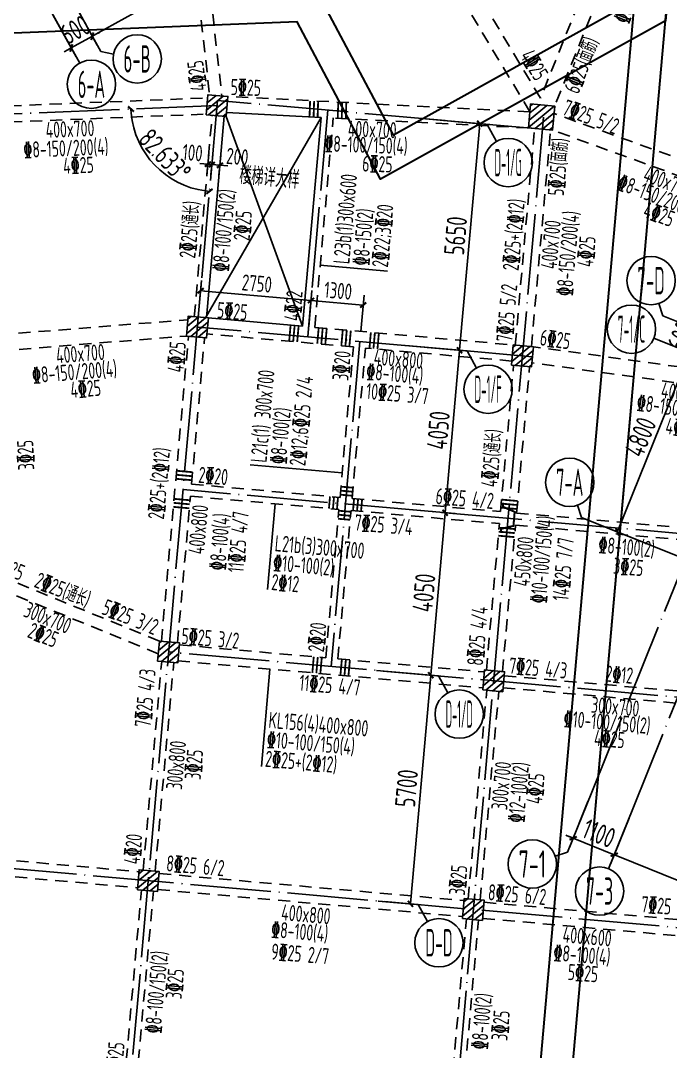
# Model space of a CAD drawing. Header units: millimetres. Extents: x 64473 to 386235, y 427387 to 703525.
# Drawn here: x 210368 to 226496, y 507170 to 532766 of the extents above; entities that cross this region are included whole.
import ezdxf
from ezdxf.enums import TextEntityAlignment as Align

# ---------------------------------------------------------------- set-up
doc = ezdxf.new("R2010")
doc.units = ezdxf.units.MM
doc.header["$LTSCALE"] = 100
doc.header["$PDMODE"] = 35
doc.header["$PDSIZE"] = 200
doc.linetypes.add('3', pattern=[5, 3, -2])
doc.linetypes.add('DOTE', pattern=[2.42, 2, -0.2, 0.02, -0.2])
for name, color, linetype in [('B-DIM', 1, 'Continuous'), ('B-TEXT', 7, 'Continuous'), ('B-开洞', 7, 'Continuous'), ('COLU', 7, 'Continuous'), ('h后浇带', 51, 'Continuous'), ('h斜线-柱', 7, 'Continuous'), ('L-AXIS', 3, 'Continuous'), ('L-dote', 253, 'DOTE'), ('L-吊筋', 1, 'Continuous'), ('L-箍筋', 1, 'Continuous'), ('垂直标注', 31, 'Continuous'), ('垂直钢筋', 27, 'Continuous'), ('梁', 4, 'Continuous'), ('梁虚线', 4, '3'), ('水平标注', 2, 'Continuous'), ('水平钢筋', 30, 'Continuous')]:
    doc.layers.add(name, color=color, linetype=linetype)
doc.styles.add('_TCH_AXIS', font='tssdeng.shx', dxfattribs={"width": 0.7, "bigfont": 'tssdchn.shx'})
doc.styles.add('COMPLEX', font='tssdeng.shx', dxfattribs={"width": 0.7, "bigfont": 'tssdchn.shx'})
doc.styles.get("Standard").update_dxf_attribs({"font": 'tssdeng.shx', "width": 0.7, "bigfont": 'tssdchn.shx'})
doc.styles.add('TSSD_Dimension', font='Tssdeng.shx', dxfattribs={"width": 0.7, "bigfont": 'tssdchn.shx'})
doc.dimstyles.new('TSSD_100_100', dxfattribs={"dimtxt": 300, "dimasz": 100, "dimexe": 100, "dimexo": 250, "dimgap": 100, "dimtad": 1, "dimdec": 0, "dimzin": 0, "dimdsep": 46, "dimtxsty": 'TSSD_Dimension', "dimblk": 'ARCHTICK', "dimcen": 0, "dimdle": 100, "dimclrt": 7, "dimadec": 0, "dimazin": 0, "dimtfac": 1, "dimtdec": 0, "dimtix": 1, "dimtmove": 2, "dimatfit": 3, "dimldrblk": 'ARCHTICK', "dimfxl": 1, "dimtolj": 1, "dimtzin": 0, "dimarcsym": 0})
doc.dimstyles.new('TSSD_100_100$0', dxfattribs={"dimtxt": 300, "dimasz": 100, "dimexe": 250, "dimexo": 250, "dimgap": 100, "dimtad": 1, "dimdec": 0, "dimzin": 0, "dimdsep": 46, "dimtxsty": 'TSSD_Dimension', "dimblk": '_tsdbk', "dimblk1": '_tsdbk', "dimblk2": '_tsdbk', "dimsah": 1, "dimcen": 0, "dimclrt": 7, "dimadec": 0, "dimazin": 0, "dimtfac": 1, "dimtdec": 0, "dimtix": 1, "dimtmove": 2, "dimatfit": 3, "dimldrblk": '_tsdbk', "dimfxl": 1, "dimtolj": 1, "dimtzin": 0, "dimarcsym": 0})
pattern_1 = [(39.931646, (-467527.32, -323147.44), (-81.517904, 97.384965), [])]

# ---------------------------------------------------------------- blocks, each defined once
blk = doc.blocks.new('_tsdbk')
blk.add_line((-1, 0), (0, 0))
at = {"const_width": 0.5}
blk.add_lwpolyline([(-0.7, -0.7), (0.7, 0.7)], dxfattribs=at)
blk = doc.blocks.new('*D7')
at = {"layer": 'B-DIM', "color": 0, "lineweight": -2}
for p, q in [((215036, 529442), (214993, 528952)), ((215136, 529433), (215092, 528943)), ((214915, 529210), (214816, 529219)), ((215015, 529201), (215114, 529192)), ((215214, 529183), (215314, 529174))]:
    blk.add_line(p, q, dxfattribs=at)
at = {"layer": 'Defpoints', "color": 0}
for p in [(215058, 529691), (215158, 529682), (215114, 529192)]:
    blk.add_point(p, dxfattribs=at)
at = {"layer": 'B-DIM', "color": 0, "lineweight": -2, "xscale": 100, "yscale": 100, "zscale": 100}
for p, rotation in [((215015, 529201), 354.9316457867173), ((215114, 529192), 174.9316457867174)]:
    blk.add_blockref('_tsdbk', p, dxfattribs=dict(at, rotation=rotation))
at = {"layer": 'B-DIM', "color": 7, "insert": (214636, 529485), "char_height": 400, "attachment_point": 5, "rotation": 354.9316, "style": 'TSSD_Dimension'}
blk.add_mtext('\\A1;100', dxfattribs=at)
blk = doc.blocks.new('*D8')
at = {"layer": 'B-DIM', "color": 0, "lineweight": -2}
for p, q in [((215136, 529433), (215092, 528943)), ((215335, 529416), (215292, 528925)), ((215015, 529201), (214915, 529210)), ((215114, 529192), (215314, 529174)), ((215413, 529165), (215513, 529157))]:
    blk.add_line(p, q, dxfattribs=at)
at = {"layer": 'Defpoints', "color": 0}
for p in [(215158, 529682), (215357, 529665), (215314, 529174)]:
    blk.add_point(p, dxfattribs=at)
at = {"layer": 'B-DIM', "color": 0, "lineweight": -2, "xscale": 100, "yscale": 100, "zscale": 100}
for p, rotation in [((215114, 529192), 354.9316457867173), ((215314, 529174), 174.9316457867174)]:
    blk.add_blockref('_tsdbk', p, dxfattribs=dict(at, rotation=rotation))
at = {"layer": 'B-DIM', "color": 7, "insert": (215748, 529387), "char_height": 400, "attachment_point": 5, "rotation": 354.9316, "style": 'TSSD_Dimension'}
blk.add_mtext('\\A1;200', dxfattribs=at)
blk = doc.blocks.new('*D9')
at = {"layer": 'B-DIM', "color": 0, "lineweight": -2}
for p, q in [((214779, 525405), (214859, 526309)), ((214936, 526051), (217476, 525826)), ((217518, 525162), (217598, 526066))]:
    blk.add_line(p, q, dxfattribs=at)
at = {"layer": 'Defpoints', "color": 0}
for p in [(217576, 525817), (214756, 525156), (217496, 524913)]:
    blk.add_point(p, dxfattribs=at)
at = {"layer": 'B-DIM', "color": 0, "lineweight": -2, "xscale": 100, "yscale": 100, "zscale": 100}
for p, rotation in [((214837, 526060), 174.9316457867104), ((217576, 525817), 354.9316457867104)]:
    blk.add_blockref('_tsdbk', p, dxfattribs=dict(at, rotation=rotation))
at = {"layer": 'B-DIM', "color": 7, "insert": (216233, 526237), "char_height": 400, "attachment_point": 5, "rotation": 354.9316, "style": 'TSSD_Dimension'}
blk.add_mtext('\\A1;2750', dxfattribs=at)
blk = doc.blocks.new('*D10')
at = {"layer": 'B-DIM', "color": 0, "lineweight": -2}
for p, q in [((217518, 525162), (217598, 526066)), ((217675, 525808), (218771, 525711)), ((218813, 525047), (218893, 525951))]:
    blk.add_line(p, q, dxfattribs=at)
at = {"layer": 'Defpoints', "color": 0}
for p in [(218871, 525702), (217496, 524913), (218791, 524798)]:
    blk.add_point(p, dxfattribs=at)
at = {"layer": 'B-DIM', "color": 0, "lineweight": -2, "xscale": 100, "yscale": 100, "zscale": 100}
for p, rotation in [((217576, 525817), 174.9316457867104), ((218871, 525702), 354.9316457867104)]:
    blk.add_blockref('_tsdbk', p, dxfattribs=dict(at, rotation=rotation))
at = {"layer": 'B-DIM', "color": 7, "insert": (218250, 526058), "char_height": 400, "attachment_point": 5, "rotation": 354.9316, "style": 'TSSD_Dimension'}
blk.add_mtext('\\A1;1300', dxfattribs=at)
blk = doc.blocks.new('*D73')
at = {"layer": 'Defpoints', "color": 0}
for p in [(215244, 535454), (215821, 534416), (211572, 533415)]:
    blk.add_point(p, dxfattribs=at)
at = {"layer": 'L-AXIS', "color": 0, "lineweight": -2}
for p, q in [((215366, 535236), (215942, 534198)), ((212236, 532426), (215733, 534368)), ((211694, 533197), (212270, 532159))]:
    blk.add_line(p, q, dxfattribs=at)
at = {"layer": 'L-AXIS', "color": 0, "lineweight": -2, "yscale": 100, "zscale": 100}
for p, xscale, rotation in [((215821, 534416), 99.99999999999999, 29.04537402752898), ((212149, 532377), 100, 209.045374027529)]:
    blk.add_blockref('_tsdbk', p, dxfattribs=dict(at, xscale=xscale, rotation=rotation))
at = {"layer": 'L-AXIS', "color": 7, "insert": (213815, 533703), "char_height": 500, "attachment_point": 5, "rotation": 29.0454, "style": 'TSSD_Dimension'}
blk.add_mtext('\\A1;4200', dxfattribs=at)
blk = doc.blocks.new('*D74')
at = {"layer": 'Defpoints', "color": 0}
for p in [(211572, 533415), (211048, 533124), (212149, 532377)]:
    blk.add_point(p, dxfattribs=at)
at = {"layer": 'L-AXIS', "color": 0, "lineweight": -2}
for p, q in [((211694, 533197), (212270, 532159)), ((211169, 532905), (211746, 531867)), ((212236, 532426), (212324, 532474)), ((211624, 532086), (212149, 532377)), ((211537, 532037), (211449, 531989))]:
    blk.add_line(p, q, dxfattribs=at)
at = {"layer": 'L-AXIS', "color": 0, "lineweight": -2, "xscale": 100, "yscale": 100, "zscale": 100}
for p, rotation in [((212149, 532377), 209.045374027529), ((211624, 532086), 29.04537402752898)]:
    blk.add_blockref('_tsdbk', p, dxfattribs=dict(at, rotation=rotation))
at = {"layer": 'L-AXIS', "color": 7, "insert": (211717, 532537), "char_height": 500, "attachment_point": 5, "rotation": 29.0454, "style": 'TSSD_Dimension'}
blk.add_mtext('\\A1;600', dxfattribs=at)
blk = doc.blocks.new('_AXISO')
blk.add_circle((0, 0), 0.5)
at = {"layer": 'B-TEXT', "style": 'COMPLEX', "width": 1.450893}
blk.add_attdef('A', text='', height=0.56, dxfattribs=at).set_placement((0.249375, -0.28), (0.749375, -0.28), align=Align.FIT)
blk = doc.blocks.new('*D128')
at = {"layer": 'Defpoints', "color": 0}
for p in [(219499, 516604), (220549, 516511), (218995, 510926)]:
    blk.add_point(p, dxfattribs=at)
at = {"layer": 'L-AXIS', "color": 0, "lineweight": -2}
for p, q in [((219748, 516582), (220798, 516489)), ((220054, 510932), (220540, 516411)), ((219244, 510904), (220294, 510811))]:
    blk.add_line(p, q, dxfattribs=at)
at = {"layer": 'L-AXIS', "color": 0, "lineweight": -2, "xscale": 100, "yscale": 100, "zscale": 100}
for p, rotation in [((220549, 516511), 84.93164578942289), ((220045, 510833), 264.9316457894229)]:
    blk.add_blockref('_tsdbk', p, dxfattribs=dict(at, rotation=rotation))
at = {"layer": 'L-AXIS', "color": 7, "insert": (219948, 513703), "char_height": 500, "attachment_point": 5, "rotation": 84.9316, "style": 'TSSD_Dimension'}
blk.add_mtext('\\A1;5700', dxfattribs=at)
blk = doc.blocks.new('*D153')
at = {"layer": 'Defpoints', "color": 0}
for p in [(226974, 524522), (227880, 524156), (226086, 519704)]:
    blk.add_point(p, dxfattribs=at)
at = {"layer": 'L-AXIS', "color": 0, "lineweight": -2}
for p, q in [((227648, 524250), (226742, 524615)), ((225217, 520162), (226937, 524429)), ((225854, 519798), (224948, 520163))]:
    blk.add_line(p, q, dxfattribs=at)
at = {"layer": 'L-AXIS', "color": 0, "lineweight": -2, "xscale": 100, "yscale": 100, "zscale": 100}
for p, rotation in [((226974, 524522), 68.04537995731236), ((225179, 520070), 248.0453799573123)]:
    blk.add_blockref('_tsdbk', p, dxfattribs=dict(at, rotation=rotation))
at = {"layer": 'L-AXIS', "color": 7, "insert": (225752, 522426), "char_height": 500, "attachment_point": 5, "rotation": 68.0454, "style": 'TSSD_Dimension'}
blk.add_mtext('\\A1;4800', dxfattribs=at)
blk = doc.blocks.new('*D155')
at = {"layer": 'Defpoints', "color": 0}
for p in [(220714, 530300), (221763, 530207), (220214, 524672)]:
    blk.add_point(p, dxfattribs=at)
at = {"layer": 'L-AXIS', "color": 0, "lineweight": -2}
for p, q in [((220963, 530278), (222012, 530185)), ((221273, 524679), (221755, 530107)), ((220463, 524650), (221513, 524557))]:
    blk.add_line(p, q, dxfattribs=at)
at = {"layer": 'L-AXIS', "color": 0, "lineweight": -2, "xscale": 100, "yscale": 100, "zscale": 100}
for p, rotation in [((221763, 530207), 84.93164578942289), ((221264, 524579), 264.9316457894229)]:
    blk.add_blockref('_tsdbk', p, dxfattribs=dict(at, rotation=rotation))
at = {"layer": 'L-AXIS', "color": 7, "insert": (221165, 527424), "char_height": 500, "attachment_point": 5, "rotation": 84.9316, "style": 'TSSD_Dimension'}
blk.add_mtext('\\A1;5650', dxfattribs=at)
blk = doc.blocks.new('*D156')
at = {"layer": 'Defpoints', "color": 0}
for p in [(215244, 530655), (215244, 530655), (212986, 530565), (213389, 529591), (215051, 528475)]:
    blk.add_point(p, dxfattribs=at)
at = {"layer": 'L-AXIS', "color": 0, "lineweight": -2}
blk.add_arc((215244, 530655), 2139, 184.9777, 262.2528, dxfattribs=at)
at = {"layer": 'L-AXIS', "color": 0, "lineweight": -2, "xscale": 100, "yscale": 100, "zscale": 100}
for p, rotation in [((213107, 530570), 93.63821765521334), ((215055, 528525), 353.5922011294492)]:
    blk.add_blockref('_tsdbk', p, dxfattribs=dict(at, rotation=rotation))
at = {"layer": 'L-AXIS', "color": 7, "insert": (213949, 529421), "char_height": 500, "attachment_point": 5, "rotation": 313.6152, "style": 'TSSD_Dimension'}
blk.add_mtext('\\A1;82.633°', dxfattribs=at)
blk = doc.blocks.new('*D157')
at = {"layer": 'Defpoints', "color": 0}
for p in [(219857, 520638), (220906, 520545), (219499, 516604)]:
    blk.add_point(p, dxfattribs=at)
at = {"layer": 'L-AXIS', "color": 0, "lineweight": -2}
for p, q in [((220106, 520616), (221155, 520523)), ((220557, 516610), (220898, 520445)), ((219748, 516582), (220798, 516489))]:
    blk.add_line(p, q, dxfattribs=at)
at = {"layer": 'L-AXIS', "color": 0, "lineweight": -2, "xscale": 100, "yscale": 100, "zscale": 100}
for p, rotation in [((220906, 520545), 84.93164578942289), ((220549, 516511), 264.9316457894229)]:
    blk.add_blockref('_tsdbk', p, dxfattribs=dict(at, rotation=rotation))
at = {"layer": 'L-AXIS', "color": 7, "insert": (220379, 518559), "char_height": 500, "attachment_point": 5, "rotation": 84.9316, "style": 'TSSD_Dimension'}
blk.add_mtext('\\A1;4050', dxfattribs=at)
blk = doc.blocks.new('*D158')
at = {"layer": 'Defpoints', "color": 0}
for p in [(220214, 524672), (221264, 524579), (219857, 520638)]:
    blk.add_point(p, dxfattribs=at)
at = {"layer": 'L-AXIS', "color": 0, "lineweight": -2}
for p, q in [((220463, 524650), (221513, 524557)), ((220915, 520644), (221255, 524479)), ((220106, 520616), (221155, 520523))]:
    blk.add_line(p, q, dxfattribs=at)
at = {"layer": 'L-AXIS', "color": 0, "lineweight": -2, "xscale": 100, "yscale": 100, "zscale": 100}
for p, rotation in [((221264, 524579), 84.93164578942289), ((220906, 520545), 264.9316457894229)]:
    blk.add_blockref('_tsdbk', p, dxfattribs=dict(at, rotation=rotation))
at = {"layer": 'L-AXIS', "color": 7, "insert": (220737, 522593), "char_height": 500, "attachment_point": 5, "rotation": 84.9316, "style": 'TSSD_Dimension'}
blk.add_mtext('\\A1;4050', dxfattribs=at)
blk = doc.blocks.new('*D161')
at = {"layer": 'Defpoints', "color": 0}
for p in [(225564, 513196), (230572, 511177), (230112, 510035)]:
    blk.add_point(p, dxfattribs=at)
at = {"layer": 'L-AXIS', "color": 0, "lineweight": -2}
for p, q in [((225470, 512964), (225010, 511822)), ((225196, 512016), (230019, 510072)), ((230479, 510946), (230018, 509803))]:
    blk.add_line(p, q, dxfattribs=at)
at = {"layer": 'L-AXIS', "color": 0, "lineweight": -2, "xscale": 100, "yscale": 100, "zscale": 100}
for p, rotation in [((225103, 512054), 158.0453799635197), ((230112, 510035), 338.0453799635197)]:
    blk.add_blockref('_tsdbk', p, dxfattribs=dict(at, rotation=rotation))
at = {"layer": 'L-AXIS', "color": 7, "insert": (227738, 511369), "char_height": 500, "attachment_point": 5, "rotation": 338.0454, "style": 'TSSD_Dimension'}
blk.add_mtext('\\A1;5400', dxfattribs=at)
blk = doc.blocks.new('*D162')
at = {"layer": 'Defpoints', "color": 0}
for p in [(224544, 513608), (225564, 513196), (225103, 512054)]:
    blk.add_point(p, dxfattribs=at)
at = {"layer": 'L-AXIS', "color": 0, "lineweight": -2}
for p, q in [((224450, 513376), (223990, 512233)), ((225470, 512964), (225010, 511822)), ((223990, 512502), (223898, 512540)), ((224083, 512465), (225103, 512054)), ((225196, 512016), (225289, 511979))]:
    blk.add_line(p, q, dxfattribs=at)
at = {"layer": 'L-AXIS', "color": 0, "lineweight": -2, "xscale": 100, "yscale": 100, "zscale": 100}
for p, rotation in [((224083, 512465), 338.0453799635197), ((225103, 512054), 158.0453799635197)]:
    blk.add_blockref('_tsdbk', p, dxfattribs=dict(at, rotation=rotation))
at = {"layer": 'L-AXIS', "color": 7, "insert": (224724, 512584), "char_height": 500, "attachment_point": 5, "rotation": 338.0454, "style": 'TSSD_Dimension'}
blk.add_mtext('\\A1;1100', dxfattribs=at)
blk = doc.blocks.new('*D163')
at = {"layer": 'Defpoints', "color": 0}
for p in [(227198, 525078), (228105, 524713), (227880, 524156)]:
    blk.add_point(p, dxfattribs=at)
at = {"layer": 'L-AXIS', "color": 0, "lineweight": -2}
for p, q in [((227236, 525171), (227273, 525264)), ((227873, 524806), (226966, 525172)), ((226974, 524522), (227198, 525078)), ((227648, 524250), (226742, 524615)), ((226937, 524429), (226899, 524336))]:
    blk.add_line(p, q, dxfattribs=at)
at = {"layer": 'L-AXIS', "color": 0, "lineweight": -2, "xscale": 100, "yscale": 100, "zscale": 100}
for p, rotation in [((227198, 525078), 248.0453799573123), ((226974, 524522), 68.04537995731238)]:
    blk.add_blockref('_tsdbk', p, dxfattribs=dict(at, rotation=rotation))
at = {"layer": 'L-AXIS', "color": 7, "insert": (226762, 524931), "char_height": 500, "attachment_point": 5, "rotation": 68.0454, "style": 'TSSD_Dimension'}
blk.add_mtext('\\A1;600', dxfattribs=at)
blk = doc.blocks.new('后浇带现场')
at = {"color": 6, "lineweight": 30}
for points in [[(662200, 674230), (718557, 674230), (718557, 624270), (707583, 624270), (707286, 620897), (700215, 616964), (698139, 620873), (664797, 619534)], [(662200, 673430), (717757, 673430), (717757, 625070), (706851, 625070), (706526, 621390), (700538, 618060), (698609, 621692), (664765, 620333)], [(703006, 581720), (706851, 625070)], [(703803, 581649), (707583, 624270)]]:
    blk.add_lwpolyline(points, dxfattribs=at)
at = {"layer": 'h后浇带', "color": 1}
for p, q in [((705657, 611605), (703006, 581720)), ((706457, 611569), (703803, 581649))]:
    blk.add_line(p, q, dxfattribs=at)

msp = doc.modelspace()

# ---------------------------------------------------------------- hatches: boundary and pattern name
at = {"layer": 'h斜线-柱'}
h = msp.add_hatch(dxfattribs=at)
h.set_pattern_fill('ANSI31', color=256, scale=40, angle=-5.06835, style=0)
h.set_pattern_definition(pattern_1)
h.paths.add_polyline_path([(214973.1, 530428.5), (215471.1, 530384.3), (215515.3, 530882.3), (215017.2, 530926.5)])
h = msp.add_hatch(dxfattribs=at)
h.set_pattern_fill('ANSI31', color=256, scale=40, angle=-5.06835, style=0)
h.set_pattern_definition(pattern_1)
h.paths.add_polyline_path([(222975.3, 530099.3), (223572.9, 530046.3), (223625.9, 530644), (223028.3, 530697)])
h = msp.add_hatch(dxfattribs=at)
h.set_pattern_fill('ANSI31', color=256, scale=40, angle=-5.06835, style=0)
h.set_pattern_definition(pattern_1)
h.paths.add_polyline_path([(214485.3, 524929.2), (214983.4, 524885), (215027.5, 525383), (214529.5, 525427.2)])
h = msp.add_hatch(dxfattribs=at)
h.set_pattern_fill('ANSI31', color=256, scale=40, angle=-5.06835, style=0)
h.set_pattern_definition(pattern_1)
h.paths.add_polyline_path([(222553.7, 524213.6), (223051.7, 524169.4), (223095.9, 524667.5), (222597.8, 524711.6)])
h = msp.add_hatch(dxfattribs=at)
h.set_pattern_fill('ANSI31', color=256, scale=40, angle=-5.06835, style=0)
h.set_pattern_definition(pattern_1)
h.paths.add_polyline_path([(213769.7, 516860.8), (214267.8, 516816.7), (214312, 517314.7), (213813.9, 517358.9)])
h = msp.add_hatch(dxfattribs=at)
h.set_pattern_fill('ANSI31', color=256, scale=40, angle=-5.06835, style=0)
h.set_pattern_definition(pattern_1)
h.paths.add_polyline_path([(221838.1, 516145.3), (222336.1, 516101.1), (222380.3, 516599.1), (221882.2, 516643.3)])
h = msp.add_hatch(dxfattribs=at)
h.set_pattern_fill('ANSI31', color=256, scale=40, angle=-5.06835, style=0)
h.set_pattern_definition(pattern_1)
h.paths.add_polyline_path([(213266.2, 511183.1), (213764.2, 511139), (213808.4, 511637), (213310.3, 511681.2)])
h = msp.add_hatch(dxfattribs=at)
h.set_pattern_fill('ANSI31', color=256, scale=40, angle=-5.06835, style=0)
h.set_pattern_definition(pattern_1)
h.paths.add_polyline_path([(221334.5, 510467.5), (221832.5, 510423.4), (221876.7, 510921.4), (221378.7, 510965.6)])

# ---------------------------------------------------------------- linework, layer by layer
at = {"layer": 'B-开洞'}
for p, q in [((217828.5, 530363.4), (214957.9, 525389.2)), ((215471.1, 530384.3), (217368.4, 525175.4))]:
    msp.add_line(p, q, dxfattribs=at)
at = {"layer": 'COLU'}
for points in [[(214973.1, 530428.5), (215471.1, 530384.3), (215515.3, 530882.3), (215017.2, 530926.5)], [(222975.3, 530099.3), (223572.9, 530046.3), (223625.9, 530644), (223028.3, 530697)], [(214485.3, 524929.2), (214983.4, 524885), (215027.5, 525383), (214529.5, 525427.2)], [(222553.7, 524213.6), (223051.7, 524169.4), (223095.9, 524667.5), (222597.8, 524711.6)], [(213769.7, 516860.8), (214267.8, 516816.7), (214312, 517314.7), (213813.9, 517358.9)], [(221838.1, 516145.3), (222336.1, 516101.1), (222380.3, 516599.1), (221882.2, 516643.3)], [(213266.2, 511183.1), (213764.2, 511139), (213808.4, 511637), (213310.3, 511681.2)], [(221334.5, 510467.5), (221832.5, 510423.4), (221876.7, 510921.4), (221378.7, 510965.6)]]:
    msp.add_lwpolyline(points, close=True, dxfattribs=at)
at = {"layer": 'L-AXIS'}
for p, q in [((212358.3, 532000.1, 0), (211572.5, 533415.1, 0)), ((211833.7, 531708.8, 0), (211047.9, 533123.8, 0)), ((212358.3, 532000.1), (212673.7, 531935.6)), ((221952.6, 530190), (220419.3, 530326)), ((221952.6, 530190), (222183.4, 529767.2)), ((226311.9, 525435.4), (226209, 525740.4)), ((226311.9, 525435.4), (228104.5, 524712.7)), ((226087.6, 524878.9), (227880.2, 524156.3)), ((221453.5, 524562.1), (219920.1, 524698.1)), ((221453.5, 524562.1), (221684.2, 524139.3)), ((224293, 520427), (224190.1, 520732)), ((224293, 520427), (226085.6, 519704.4)), ((220737.9, 516493.8), (219204.5, 516629.8)), ((220737.9, 516493.8), (220968.6, 516071)), ((223943.3, 512118.1), (224543.7, 513607.6)), ((224963.5, 511706.8), (225563.9, 513196.3)), ((223943.3, 512118.1), (223638.2, 512015.1)), ((220234.3, 510816.1), (219254.5, 510903)), ((220234.3, 510816.1), (220465.1, 510393.3))]:
    msp.add_line(p, q, dxfattribs=at)
at = {"layer": 'L-dote', "ltscale": 10}
for p, q in [((224543.7, 513607.6), (232930.1, 534412)), ((215244.2, 530655.4), (182271.4, 529331.8)), ((215255.6, 530784), (211754.4, 491307.5)), ((223318.5, 530068.9), (215255.6, 530784)), ((217994.8, 530541.1), (217495.7, 524913.2)), ((223350.4, 530367.3), (219822.7, 490591.9)), ((225563.9, 513196.3), (232380, 530105.3)), ((223073.8, 524418.4), (214756.4, 525156.1)), ((218790.6, 524798.3), (218075, 516730)), ((234859.2, 519307.3), (214398.6, 521121.9)), ((241249.3, 513591.8), (226085.6, 519704.4)), ((238235.5, 514941.9), (214040.8, 517087.8)), ((300944.2, 503657.9), (197400.6, 512841.2))]:
    msp.add_line(p, q, dxfattribs=at)
at = {"layer": 'L-吊筋', "const_width": 50}
msp.add_lwpolyline([(222284.4, 520045.8), (222293.2, 520145.4), (222600.9, 520218.6), (222631.8, 520567.2), (222341.8, 520693.3), (222350.7, 520792.9)], dxfattribs=at)
at = {"layer": 'L-箍筋', "const_width": 44.9}
for points in [[(217553.6, 530773.4), (217539.4, 530373.7)], [(217653.5, 530769.9), (217639.3, 530370.1)], [(217753.5, 530766.3), (217739.3, 530366.6)], [(218253.2, 530748.6), (218239, 530348.8)], [(218353.1, 530745), (218338.9, 530345.3)], [(218453, 530741.5), (218438.8, 530341.7)], [(217069.5, 525201.9), (217034.2, 524803.5)], [(217169.1, 525193.1), (217133.8, 524794.7)], [(217268.7, 525184.3), (217233.4, 524785.8)], [(217766.8, 525140.1), (217731.5, 524741.7)], [(217866.4, 525131.3), (217831.1, 524732.8)], [(217966, 525122.4), (217930.7, 524724)], [(218364.4, 525087.1), (218329.1, 524688.7)], [(218464.1, 525078.3), (218428.7, 524679.8)], [(218563.7, 525069.4), (218528.3, 524671)], [(219061.7, 525025.2), (219026.4, 524626.8)], [(219161.3, 525016.4), (219126, 524618)], [(219260.9, 525007.6), (219225.6, 524609.1)], [(214221.5, 521388.4), (214619.9, 521353.1)], [(214230.3, 521488), (214628.8, 521452.7)], [(214239.2, 521587.6), (214637.6, 521552.3)], [(218320.3, 521193.1), (218619.1, 521166.6)], [(214177.3, 520890.4), (214575.8, 520855)], [(218047.6, 520948.9), (218021.1, 520650.1)], [(218147.2, 520940.1), (218120.7, 520641.2)], [(218246.8, 520931.2), (218220.3, 520632.4)], [(218302.6, 520993.9), (218601.4, 520967.4)], [(218311.4, 521093.5), (218610.3, 521067)], [(218645.3, 520895.9), (218618.8, 520597.1)], [(218744.9, 520887.1), (218718.4, 520588.2)], [(218844.5, 520878.2), (218818, 520579.4)], [(222307.5, 520872), (222705.9, 520836.7)], [(214159.6, 520691.1), (214558.1, 520655.8)], [(214168.5, 520790.7), (214566.9, 520755.4)], [(218267.2, 520595.4), (218566.1, 520568.9)], [(222289.8, 520672.8), (222688.3, 520637.5)], [(222298.6, 520772.4), (222697.1, 520737.1)], [(218249.6, 520396.2), (218548.4, 520369.7)], [(218258.4, 520495.8), (218557.2, 520469.3)], [(222236.8, 520075.2), (222635.2, 520039.8)], [(222245.6, 520174.8), (222644.1, 520139.4)], [(222228, 519975.5), (222626.4, 519940.2)], [(217644.4, 516969), (217609.1, 516570.5)], [(217744, 516960.1), (217708.7, 516561.7)], [(217843.7, 516951.3), (217808.3, 516552.9)], [(218341.7, 516907.1), (218306.4, 516508.7)], [(218441.3, 516898.3), (218406, 516499.8)], [(218540.9, 516889.4), (218505.6, 516491)]]:
    msp.add_lwpolyline(points, dxfattribs=at)
at = {"layer": '垂直标注'}
for p, q in [((219478.2, 526546.6), (217804.3, 526695)), ((216063.3, 521736.6), (218350.5, 521533.7))]:
    msp.add_line(p, q, dxfattribs=at)
at = {"layer": '梁'}
for p, q in [((214977.8, 525387.6), (215421.3, 530388.9)), ((217828.4, 530363), (215479.9, 530483.3)), ((217368.4, 525175.4), (217828.4, 530363)), ((215027.3, 525383.1), (217368.4, 525175.4))]:
    msp.add_line(p, q, dxfattribs=at)
at = {"layer": '梁虚线'}
for p, q in [((226446.5, 538744.7), (223273, 530838.7)), ((226756.3, 538442.7), (223625.9, 530644)), ((223273, 530838.7), (218963, 538027)), ((223010.7, 530498.3), (218613.2, 537832.7)), ((214407.3, 536755.3), (215058.8, 530922.6)), ((214691.6, 536913.1), (215363.6, 530895.7)), ((209090.2, 530608.5), (215009.9, 530846.2)), ((223010.7, 530498.3), (215515.3, 530882.3)), ((209104.2, 530208.8), (214974.8, 530444.4)), ((214678.9, 525413.8), (215122.5, 530415)), ((217667.2, 525148.9), (218128.3, 530347.7)), ((222975.3, 530099.3), (218128.3, 530347.7)), ((230257.7, 528050), (223609.5, 530458.5)), ((222647.6, 524707), (223124.7, 530085.9)), ((223046.1, 524672.1), (223523.1, 530051)), ((230108, 527678.8), (223572.9, 530046.3)), ((209318.5, 524923.2), (214521.4, 525338)), ((218627.9, 524662.1), (214992.4, 524984.6)), ((217667.2, 525148.9), (222597.6, 524711.6)), ((209332.5, 524523), (214486, 524933.9)), ((213863.7, 517354.2), (214535.1, 524924.5)), ((214611.1, 521253.7), (214933.6, 524889.7)), ((218296.6, 520926.8), (218627.9, 524662.1)), ((218595.5, 520900.3), (218926.8, 524635.6)), ((222562.7, 524313.1), (218926.8, 524635.6)), ((229712.2, 523754.6), (223095.9, 524667.5)), ((222281, 520573.4), (222603.4, 524208.9)), ((229558, 523372.1), (223060.5, 524268.8)), ((222679.4, 520538.1), (223001.9, 524173.6)), ((214611.1, 521253.7), (218296.6, 520926.8)), ((214262.2, 517319.4), (214584.6, 520954.9)), ((214584.6, 520954.9), (218270.1, 520628)), ((218595.5, 520900.3), (222281, 520573.4)), ((217943.3, 516942.5), (218270.1, 520628)), ((218242.1, 516916), (218569, 520601.5)), ((218569, 520601.5), (222254.5, 520274.6)), ((222679.4, 520538.1), (228854.8, 519990.4)), ((221930.1, 516639.1), (222252.5, 520274.5)), ((222330.5, 516603.8), (222652.9, 520239.3)), ((222652.9, 520239.3), (228785, 519695.4)), ((213813.9, 517358.9), (209551.2, 519097.7)), ((213786.2, 517045.9), (209564.5, 518768)), ((214307.5, 517264.9), (217943.3, 516942.5)), ((213409.9, 511672.2), (213869.3, 516851.8)), ((213708.8, 511646), (214168.2, 516825.7)), ((214272.4, 516866.5), (221842.7, 516195)), ((218242.1, 516916), (221877.6, 516593.5)), ((222371.3, 516499.5), (227849.8, 516013.6)), ((221478.3, 510956.6), (221937.7, 516136.2)), ((221777.1, 510930.4), (222236.5, 516110.1)), ((222345.1, 516200.7), (227823.6, 515714.8)), ((205785.2, 512298.4), (213305.7, 511631.4)), ((205750.4, 511899.9), (213270.8, 511232.9)), ((213803.7, 511587.2), (221374, 510915.8)), ((212946.1, 506442.7), (213365.8, 511174.1)), ((213245, 506416.5), (213664.6, 511148)), ((213768.9, 511188.7), (221339.2, 510517.3)), ((221872.1, 510871.6), (227350.6, 510385.7)), ((221014.5, 505727.1), (221434.1, 510458.5)), ((221313.3, 505701), (221733, 510432.4)), ((221837.2, 510473.2), (227315.7, 509987.3))]:
    msp.add_line(p, q, dxfattribs=at)
at = {"layer": '水平标注'}
for p, q in [((216498.8, 518635.6), (216687.9, 520768.3)), ((216343.7, 514247), (216558, 516663.7))]:
    msp.add_line(p, q, dxfattribs=at)

# ---------------------------------------------------------------- block references
at = {"color": 3, "lineweight": 30}
msp.add_blockref('后浇带现场', (-480910.3, -88135.4), dxfattribs=at)
at = {"layer": 'L-AXIS'}
ref = msp.add_blockref('_AXISO', (213261.5, 531815.4), dxfattribs=dict(at, xscale=1199.999999999997, yscale=1200, zscale=1200, rotation=359.999645787379))
ref.add_attrib('A', '6-B', dxfattribs={"color": 7, "height": 678.82, "rotation": 359.99965, "style": '_TCH_AXIS', "width": 0.333333}).set_placement((212922.1, 531476), (213601, 531476), align=Align.FIT)
ref = msp.add_blockref('_AXISO', (212125, 531184.2, 0), dxfattribs=dict(at, xscale=1199.999999999997, yscale=1200, zscale=1200, rotation=359.999645787379))
ref.add_attrib('A', '6-A', dxfattribs={"color": 7, "height": 678.82, "rotation": 359.99965, "style": '_TCH_AXIS', "width": 0.328125}).set_placement((211785.6, 530844.8, 0), (212464.4, 530844.8, 0), align=Align.FIT)
ref = msp.add_blockref('_AXISO', (222470.8, 529240.6), dxfattribs=dict(at, xscale=1199.999999999997, yscale=1200, zscale=1200, rotation=359.999645787379))
ref.add_attrib('A', 'D-1/G', dxfattribs={"color": 7, "height": 678.82, "rotation": 359.99965, "style": '_TCH_AXIS', "width": 0.203883}).set_placement((222131.4, 528901.2), (222810.2, 528901.1), align=Align.FIT)
ref = msp.add_blockref('_AXISO', (226017.1, 526308.9), dxfattribs=dict(at, xscale=1199.999999999997, yscale=1200, zscale=1200, rotation=359.999645787379))
ref.add_attrib('A', '7-D', dxfattribs={"color": 7, "height": 678.82, "rotation": 359.99965, "style": '_TCH_AXIS', "width": 0.333333}).set_placement((225677.7, 525969.5), (226356.5, 525969.5), align=Align.FIT)
ref = msp.add_blockref('_AXISO', (225531.1, 525103.2), dxfattribs=dict(at, xscale=1199.999999999997, yscale=1200, zscale=1200, rotation=359.999645787379))
ref.add_attrib('A', '7-1/C', dxfattribs={"color": 7, "height": 678.82, "rotation": 359.99965, "style": '_TCH_AXIS', "width": 0.214286}).set_placement((225191.7, 524763.8), (225870.5, 524763.8), align=Align.FIT)
ref = msp.add_blockref('_AXISO', (221971.6, 523612.7), dxfattribs=dict(at, xscale=1199.999999999997, yscale=1200, zscale=1200, rotation=359.999645787379))
ref.add_attrib('A', 'D-1/F', dxfattribs={"color": 7, "height": 678.82, "rotation": 359.99965, "style": '_TCH_AXIS', "width": 0.207921}).set_placement((221632.2, 523273.2), (222311, 523273.2), align=Align.FIT)
ref = msp.add_blockref('_AXISO', (223998.2, 521300.5), dxfattribs=dict(at, xscale=1199.999999999997, yscale=1200, zscale=1200, rotation=359.999645787379))
ref.add_attrib('A', '7-A', dxfattribs={"color": 7, "height": 678.82, "rotation": 359.99965, "style": '_TCH_AXIS', "width": 0.328125}).set_placement((223658.8, 520961.1), (224337.6, 520961.1), align=Align.FIT)
ref = msp.add_blockref('_AXISO', (221256, 515544.3), dxfattribs=dict(at, xscale=1199.999999999997, yscale=1200, zscale=1200, rotation=359.999645787379))
ref.add_attrib('A', 'D-1/D', dxfattribs={"color": 7, "height": 678.82, "rotation": 359.99965, "style": '_TCH_AXIS', "width": 0.205882}).set_placement((220916.6, 515204.9), (221595.5, 515204.9), align=Align.FIT)
ref = msp.add_blockref('_AXISO', (223069.7, 511823.3), dxfattribs=dict(at, xscale=1199.999999999997, yscale=1200, zscale=1200, rotation=359.999645787379))
ref.add_attrib('A', '7-1', dxfattribs={"color": 7, "height": 678.82, "rotation": 359.99965, "style": '_TCH_AXIS', "width": 0.381818}).set_placement((222730.3, 511483.9), (223409.1, 511483.9), align=Align.FIT)
ref = msp.add_blockref('_AXISO', (224739.2, 511150.3), dxfattribs=dict(at, xscale=1199.999999999997, yscale=1200, zscale=1200, rotation=359.999645787379))
ref.add_attrib('A', '7-3', dxfattribs={"color": 7, "height": 678.82, "rotation": 359.99965, "style": '_TCH_AXIS', "width": 0.35}).set_placement((224399.7, 510810.9), (225078.6, 510810.9), align=Align.FIT)
ref = msp.add_blockref('_AXISO', (220752.5, 509866.6), dxfattribs=dict(at, xscale=1199.999999999997, yscale=1200, zscale=1200, rotation=359.999645787379))
ref.add_attrib('A', 'D-D', dxfattribs={"color": 7, "height": 678.82, "rotation": 359.99965, "style": '_TCH_AXIS', "width": 0.323077}).set_placement((220413.1, 509527.2), (221091.9, 509527.2), align=Align.FIT)

# ---------------------------------------------------------------- texts
at = {"layer": 'B-开洞', "width": 0.7}
msp.add_text('楼梯详大样', height=450, rotation=354.93165, dxfattribs=at).set_placement((215781, 528713.5, 0))
at = {"layer": '垂直标注', "width": 0.65}
for s, height, rotation, p in [('L23b(1)300x600', 403, 84.9317, (218526.6, 526711.5)), ('%%1328-150(2)', 402, 84.9317, (219005.9, 526669)), ('2%%13322;3%%13320', 401, 84.9317, (219485.2, 526626.5)), ('L21c(1) 300x700', 403, 84.93163, (216471.8, 521781.3)), ('2%%13212;6%%13325 2/4', 401, 84.93163, (217435.3, 521695.8)), ('%%1328-100(2)', 402, 84.93163, (216953.6, 521738.5))]:
    msp.add_text(s, height=height, rotation=rotation, dxfattribs=at).set_placement(p)
at = {"layer": '垂直钢筋', "color": 0, "width": 0.65}
for s, rotation, p in [('%%1328-100/200(4)', 68.51359, (225446.5, 532659.9)), ('6%%13325(面筋)', 68.51359, (224215.6, 530920.6)), ('4%%13325', 301.71986, (222746.2, 531883.8)), ('4%%13325', 97.29232, (214991.4, 531043.2)), ('5%%13325(面筋)', 84.93164, (223848.1, 528403.8)), ('%%1328-100/150(2)', 84.93165, (215519.5, 526517)), ('2%%13325+(2%%13212)', 84.93164, (222728.5, 526545.4)), ('2%%13325(通长)', 84.93165, (214702.1, 526852.4)), ('2%%13325', 84.93165, (216048.9, 527287.5)), ('400x700', 84.93164, (223675.1, 526585.5)), ('%%1328-150/200(4)', 84.93164, (224057.3, 525914.1)), ('4%%13325', 84.93162, (224578.7, 526637.6)), ('4%%13322', 84.93186, (217304.6, 525295.5)), ('4%%13325', 84.93166, (214406.3, 524019.1)), ('3%%13320', 84.9317, (218501.1, 523812.4)), ('4%%13325(通长)', 84.93166, (222193.9, 521169.7)), ('3%%13325', 92.29878, (210708, 521611.6)), ('2%%13325+(2%%13212)', 84.93166, (213923.9, 520369.2)), ('400x800', 84.93166, (214923.2, 519503.2)), ('%%1328-100(4)', 84.93171, (215444.7, 519100.7)), ('2%%13320', 84.9317, (217896.7, 517073)), ('7%%13325 4/3', 84.93171, (213596.3, 515210.5)), ('300x800', 84.93155, (214372.6, 513658.3)), ('3%%13325', 84.93155, (214836.1, 513904)), ('300x700', 84.93157, (222445.2, 513153)), ('4%%13325', 84.93162, (223313, 513302.8)), ('4%%13320', 84.93155, (213325.6, 511805.7)), ('3%%13325', 84.93157, (221394, 511032.7)), ('%%1328-100/150(2)', 84.93162, (213844.6, 507601.4)), ('3%%13325', 84.93162, (214362.4, 508458.6)), ('%%1328-100(2)', 84.9317, (221944.7, 507204.4)), ('3%%13325', 84.93157, (222448.5, 507424.3)), ('4%%13325', 84.93162, (212884.5, 506627))]:
    msp.add_text(s, height=400, rotation=rotation, dxfattribs=at).set_placement(p)
at = {"layer": '垂直钢筋', "color": 1, "width": 0.65}
for s, rotation, p in [('7%%13325 5/2', 84.9317, (222573, 524778)), ('11%%13325 4/7', 84.9317, (215901.4, 519047.7)), ('%%13210-100/150(4)', 84.9317, (223410.5, 518283.5)), ('450x800', 84.9317, (223000.4, 518703.7)), ('14%%13325 7/7', 84.9317, (223964.6, 518348.3)), ('8%%13325 4/4', 84.9317, (221842.9, 516737.6)), ('%%13212-100(2)', 84.93157, (222858.8, 512835.6))]:
    msp.add_text(s, height=400, rotation=rotation, dxfattribs=at).set_placement(p)
at = {"layer": '水平标注', "width": 0.65}
for s, height, p in [('L21b(3)300x700', 403, (216664.5, 519591.9)), ('%%13210-100(2)', 402, (216621.8, 519110.2)), ('2%%13212', 401, (216579.1, 518628.5)), ('KL156(4)400x800', 403, (216509.4, 515203.3)), ('2%%13325+(2%%13212)', 401, (216424, 514239.9))]:
    msp.add_text(s, height=height, rotation=354.93169, dxfattribs=at).set_placement(p)
at = {"layer": '水平标注', "color": 1, "width": 0.65}
msp.add_text('%%13210-100/150(4)', height=402, rotation=354.93169, dxfattribs=at).set_placement((216466.7, 514721.6))
at = {"layer": '水平钢筋', "color": 0, "width": 0.65}
for s, rotation, p in [('5%%13325', 357.96409, (215575.3, 530919)), ('7%%13325 5/2', 339.07879, (223785.9, 530443.7)), ('400x700', 2.29874, (210997.6, 529848.8)), ('400x700', 357.96415, (218485.2, 529886.1)), ('%%1328-150/200(4)', 2.29886, (210444.1, 529355)), ('%%1328-100/150(4)', 357.96415, (217899.8, 529516.3)), ('4%%13325', 2.2987, (211432.5, 528959.4)), ('6%%13325', 357.96415, (218842, 529019.4)), ('400x700', 339.07879, (225790.8, 528792.5)), ('%%1328-150/200(4)', 339.07879, (225145.5, 528590.2)), ('4%%13325', 339.07879, (225790.6, 527902.7)), ('5%%13325', 354.93201, (215228.8, 525381.4)), ('6%%13325', 351.60364, (223238.9, 524707.7)), ('400x700', 4.55855, (211265.2, 524247.8)), ('400x800', 354.93167, (219122.4, 524221.8)), ('%%1328-150/200(4)', 4.55855, (210667.2, 523758.7)), ('4%%13325', 4.55855, (211620.3, 523393.3)), ('400x700', 351.60364, (226246, 523400)), ('%%1328-150/200(4)', 351.60364, (225640, 523093.5)), ('4%%13325', 351.60364, (226357.3, 522509.3)), ('2%%13320', 354.93163, (214768, 521291.5)), ('6%%13325 4/2', 354.93173, (220657.1, 520762.8)), ('%%1328-100(2)', 354.93162, (224697.3, 519558.2)), ('4%%13325', 337.93274, (209655.6, 519134.6)), ('3%%13325', 354.93162, (225064.6, 519033.3)), ('2%%13325(通长)', 337.93274, (210681.1, 518709.3)), ('300x700', 337.93274, (210411.6, 517978.1)), ('5%%13325 3/2', 337.93274, (212353.6, 518039.1)), ('2%%13325', 337.93274, (210511.1, 517463)), ('5%%13325 3/2', 354.93168, (214346.7, 517291.1)), ('11%%13325 4/7', 354.93158, (217270.7, 516131.5)), ('2%%13212', 354.93167, (224870.4, 516356.8)), ('300x700', 354.93167, (224516.2, 515583.7)), ('8%%13325 6/2', 354.93163, (213969.9, 511644.6)), ('400x800', 354.93163, (216824, 510428.4)), ('%%1328-100(4)', 354.93163, (216574.3, 510007.2)), ('400x600', 354.9317, (223810.3, 509877.1)), ('9%%13325 2/7', 354.93163, (216574.3, 509454.2)), ('5%%13325', 354.93161, (223936.3, 508946.4))]:
    msp.add_text(s, height=400, rotation=rotation, dxfattribs=at).set_placement(p)
at = {"layer": '水平钢筋', "color": 1, "width": 0.65}
for s, rotation, p in [('%%1328-100(4)', 354.93167, (218933.6, 523859.7)), ('10%%13325 3/7', 354.93167, (218930.6, 523372.1)), ('7%%13325 3/4', 354.93167, (218641.7, 520109)), ('7%%13325 4/3', 354.93167, (222478.3, 516551.8)), ('%%13210-100/150(2)', 354.93167, (223834.5, 515240.3)), ('4%%13325', 354.93167, (224589.5, 514760)), ('8%%13325 6/2', 354.9317, (221956.2, 510929)), ('7%%13325 5/2', 354.9317, (225758.2, 510629.8)), ('%%1328-100(4)', 354.9317, (223579.8, 509429.2))]:
    msp.add_text(s, height=400, rotation=rotation, dxfattribs=at).set_placement(p)

# ---------------------------------------------------------------- dimensions: what is measured, and where the dimension line sits
at = {"layer": 'B-DIM'}
for base, p1, p2, picture, middle in [((215114.4, 529192), (215058.2, 529691), (215157.9, 529682.2), '*D7', (214635.9, 529485.4)), ((215313.6, 529174.3), (215157.9, 529682.2), (215357.1, 529664.5), '*D8', (215748.3, 529386.8))]:
    dim = msp.add_linear_dim(base=base, p1=p1, p2=p2, angle=354.93165, dimstyle='TSSD_100_100$0', override={"dimtxt": 400}, dxfattribs=at)
    dim.commit()
    dim.dimension.update_dxf_attribs({"geometry": picture, "text_midpoint": middle, "dimtype": 160})
for base, p1, p2, picture, middle in [((217575.8, 525816.9), (214756.4, 525156.1), (217495.7, 524913.2), '*D9', (216232.7, 526237.2)), ((218870.8, 525702.1), (217495.7, 524913.2), (218790.6, 524798.3), '*D10', (218249.8, 526058.3))]:
    dim = msp.add_linear_dim(base=base, p1=p1, p2=p2, angle=354.93165, dimstyle='TSSD_100_100$0', override={"dimtxt": 400}, dxfattribs=at)
    dim.commit()
    dim.dimension.update_dxf_attribs({"geometry": picture, "text_midpoint": middle})
at = {"layer": 'L-AXIS'}
for base, p1, p2, angle, picture, middle in [((215820.7, 534416.2, 0), (211572.5, 533415.1, 0), (215244.3, 535454.2, 0), 29.04537, '*D73', (213814.8, 533702.7, 0)), ((212148.9, 532377.1, 0), (211047.9, 533123.8, 0), (211572.5, 533415.1, 0), 29.04537, '*D74', (211716.7, 532537.5, 0)), ((221763.4, 530206.8), (220214.5, 524672), (220713.6, 530299.9), 84.93165, '*D155', (221165.2, 527423.8)), ((227198.3, 525078), (227880.2, 524156.3), (228104.5, 524712.7), 68.04538, '*D163', (226761.5, 524930.7)), ((221264.2, 524578.9), (219856.7, 520637.9), (220214.5, 524672), 84.93165, '*D158', (220736.7, 522592.8)), ((226974, 524521.6), (226085.6, 519704.4), (227880.2, 524156.3), 68.04538, '*D153', (225752.1, 522426.5)), ((220906.4, 520544.8), (219498.9, 516603.7), (219856.7, 520637.9), 84.93165, '*D157', (220378.9, 518558.6)), ((220548.7, 516510.6), (218995.3, 510926), (219498.9, 516603.7), 84.93165, '*D128', (219948.2, 513702.7)), ((225103.3, 512053.6), (224543.7, 513607.6), (225563.9, 513196.3), 338.04538, '*D162', (224724, 512583.8)), ((230111.7, 510034.7), (225563.9, 513196.3), (230572.3, 511177.4), 338.04538, '*D161', (227738.3, 511368.7))]:
    dim = msp.add_linear_dim(base=base, p1=p1, p2=p2, angle=angle, dimstyle='TSSD_100_100$0', override={"dimtxt": 500}, dxfattribs=at)
    dim.commit()
    dim.dimension.update_dxf_attribs({"geometry": picture, "text_midpoint": middle})
dim = msp.add_angular_dim_2l(base=(213388.8, 529591), line1=((215244.2, 530655.4), (215050.8, 528475.2)), line2=((212986.2, 530564.8), (215244.2, 530655.4)), dimstyle='TSSD_100_100', override={"dimtxt": 500, "dimexe": 250, "dimblk": '_tsdbk', "dimblk1": '_tsdbk', "dimblk2": '_tsdbk', "dimsah": 1, "dimdle": 0, "dimadec": 3, "dimldrblk": '_tsdbk'}, dxfattribs=at)
dim.commit()
dim.dimension.update_dxf_attribs({"geometry": '*D156', "text_midpoint": (213949, 529421.3)})

doc.saveas('drawing.dxf')
